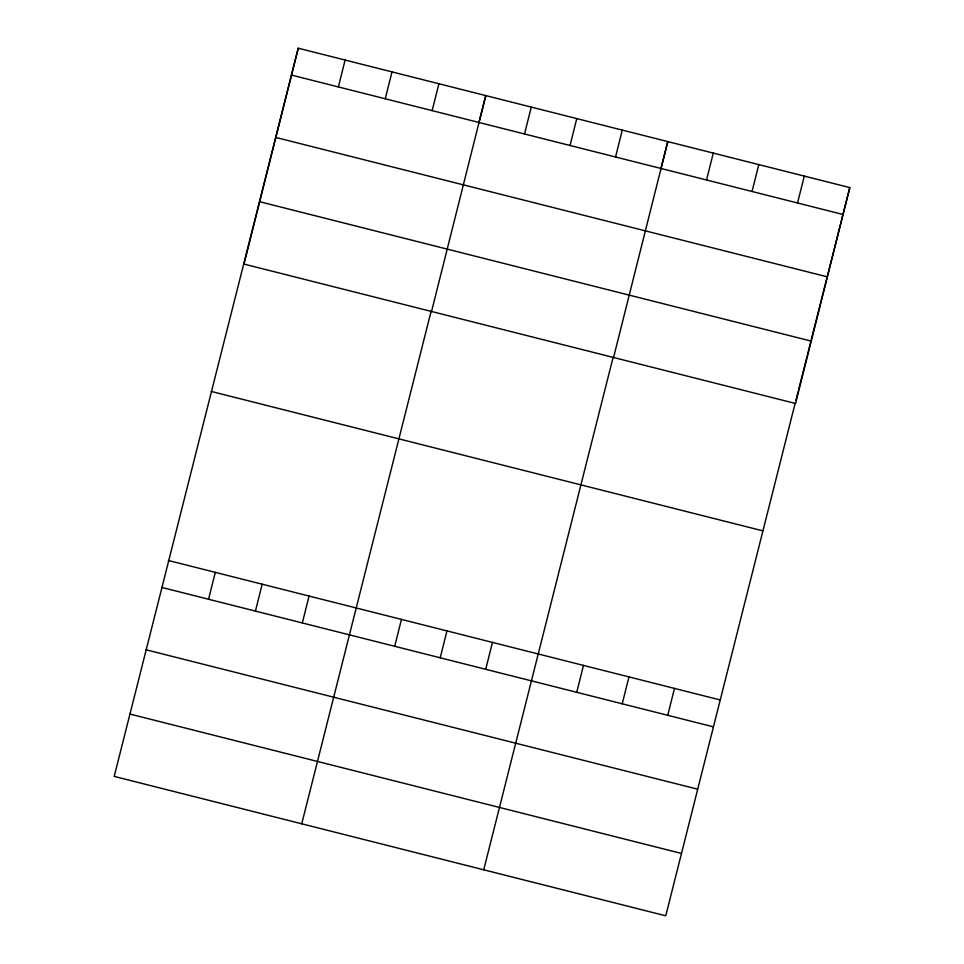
<?xml version="1.0" encoding="UTF-8"?>
<svg xmlns="http://www.w3.org/2000/svg" width="964" height="964" viewBox="0 0 964 964"><rect width="100%" height="100%" fill="white"/><g stroke="black" fill="none" stroke-linecap="round" stroke-linejoin="round"><path stroke-width="1.45" d="M298.25 48.2L244.013 264.088L795.577 403.494L849.802 187.594L298.25 48.2L114.198 776.406L665.75 915.8L795.192 403.109M208.549 599.247L215.309 572.363M338.376 86.941L345.124 60.045M255.436 611.092L262.184 584.208M385.251 98.786L392.011 71.902M302.322 622.949L309.07 596.053M432.137 110.631L438.897 83.748M301.732 823.798L431.161 311.107M431.547 311.48L485.772 95.593L478.988 122.368M394.71 646.29L401.458 619.406M524.524 133.984L531.272 107.1M440.211 657.797L446.959 630.902M570.025 145.48L576.785 118.596M485.711 669.293L492.459 642.41M615.538 156.987L622.286 130.092M483.735 869.793L613.176 357.114M613.562 357.487L667.787 141.6L660.653 169.772M576.725 692.297L583.473 665.413M706.54 179.979L713.288 153.095M622.226 703.792L628.974 676.909M752.041 191.487L758.801 164.603M667.727 715.3L674.475 688.404M797.541 202.982L804.301 176.099M795.927 400.205L798.132 391.505M798.505 390.046L806.964 356.656M807.326 355.258L840.873 222.817M841.235 221.407L849.802 187.594M291.49 75.084L843.054 214.49M275.825 137.454L827.389 276.861M259.678 201.717L811.242 341.123M211.261 391.444L762.825 530.851M168.423 560.506L719.988 699.912M161.675 587.401L713.227 726.796M146.01 649.772L697.562 789.167M129.863 714.035L681.428 853.429"/></g></svg>
